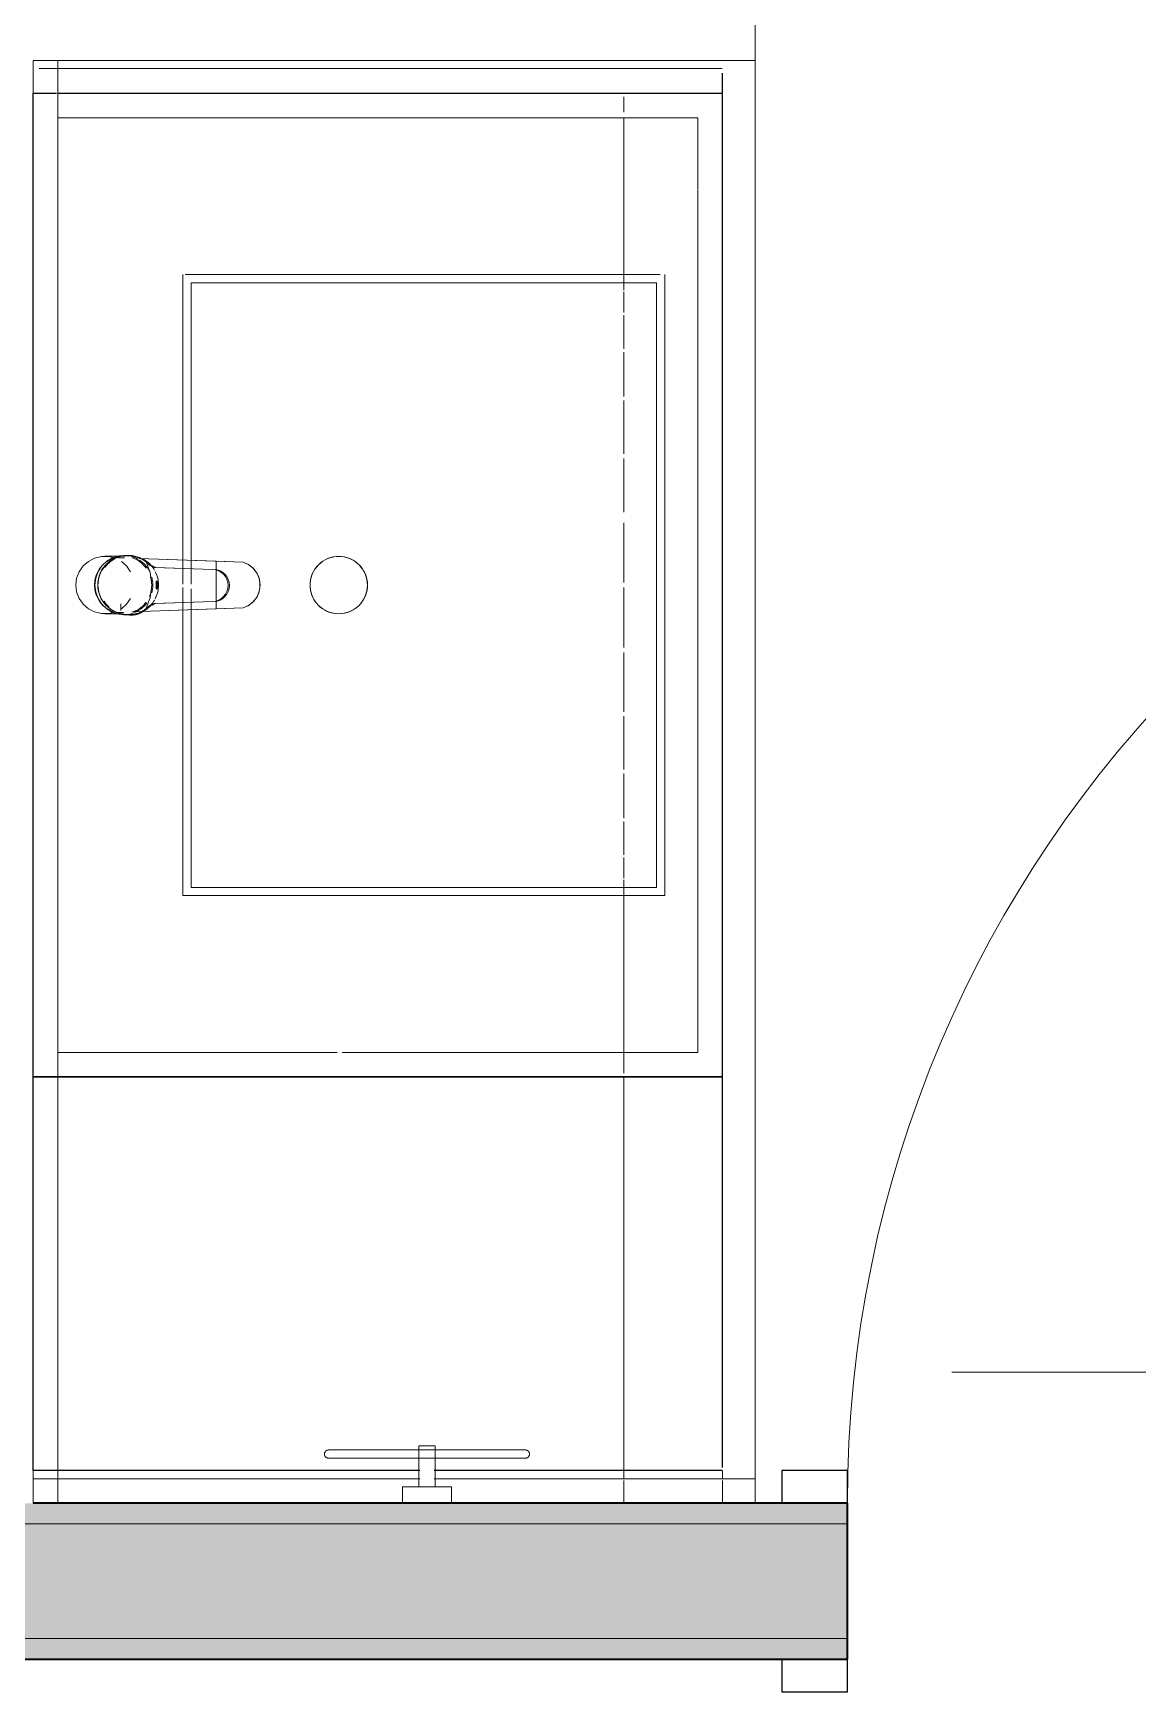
# Model space of a CAD drawing. Header units: inches. Extents: x 6 to 8416, y -388 to 6104.
# Drawn here: x 6441.9 to 6475.6, y 462.4 to 513 of the extents above; entities that cross this region are included whole.
import ezdxf

# ---------------------------------------------------------------- set-up
doc = ezdxf.new("R2010")
doc.units = ezdxf.units.IN
doc.header["$MEASUREMENT"] = 0
doc.linetypes.add('Hidden 1_16_', pattern=[36, 24, -12])
for name, color, linetype, lineweight in [('A-DOOR', 31, 'Continuous', 18), ('A-DOOR-FRAM', 31, 'Continuous', 25), ('A-GENM', 13, 'Continuous', 18), ('A-WALL', 113, 'Continuous', 25), ('A-WALL-PATT', 111, 'Continuous', 35), ('I-WALL', 2, 'Continuous', 25), ('P-SANR-FIXT', 6, 'Continuous', 18), ('Q-CASE', 31, 'Continuous', 18), ('Q-SPCQ', 91, 'Continuous', 18)]:
    doc.layers.add(name, color=color, linetype=linetype, lineweight=lineweight)

# ---------------------------------------------------------------- blocks, each defined once
blk = doc.blocks.new('Unit-Single-Flush-ICC ADA-AM - 36_ x 84_-NR _U-BE _ BED_-6494243-LEVEL 3 - PLAN Copy 1 Copy 1')
at = {"layer": 'A-DOOR'}
for p, q in [((16.25, 38.375), (18, 38.375)), ((16.25, 2.375), (16.25, 38.375)), ((18, 2.375), (18, 38.375)), ((16.25, 2.375), (18, 2.375))]:
    blk.add_line(p, q, dxfattribs=at)
at = {"layer": 'A-DOOR', "lineweight": 9}
blk.add_arc((18, 2.375), 36, 90, 180, dxfattribs=at)
at = {"layer": 'A-DOOR-FRAM'}
for p, q in [((-18, 3.375), (-20, 3.375)), ((-20, 3.375), (-20, 2.375)), ((-18, 2.375), (-18, 3.375)), ((20, 3.375), (18, 3.375)), ((18, 3.375), (18, 2.375)), ((20, 2.375), (20, 3.375)), ((-20, 2.375), (-18, 2.375)), ((18, 2.375), (20, 2.375)), ((-18, -2.375), (-20, -2.375)), ((-20, -2.375), (-20, -3.375)), ((-18, -3.375), (-18, -2.375)), ((20, -2.375), (18, -2.375)), ((18, -2.375), (18, -3.375)), ((20, -3.375), (20, -2.375)), ((-20, -3.375), (-18, -3.375)), ((18, -3.375), (20, -3.375))]:
    blk.add_line(p, q, dxfattribs=at)
at = {"layer": 'A-DOOR-FRAM', "lineweight": 18}
for p, q in [((-18, 3.375), (-20, 3.375)), ((-20, 3.375), (-20, 2.375)), ((-18, 3.375), (-18, 2.375)), ((20, 3.375), (18, 3.375)), ((18, 3.375), (18, 2.375)), ((20, 3.375), (20, 2.375)), ((-20, 2.375), (-18, 2.375)), ((18, 2.375), (20, 2.375)), ((-20, -3.375), (-20, -2.375)), ((-18, -2.375), (-20, -2.375)), ((-18, -3.375), (-18, -2.375)), ((18, -3.375), (18, -2.375)), ((20, -2.375), (18, -2.375)), ((20, -3.375), (20, -2.375)), ((-20, -3.375), (-18, -3.375)), ((18, -3.375), (20, -3.375))]:
    blk.add_line(p, q, dxfattribs=at)
blk = doc.blocks.new('GM BA Vanity-Single - Single Door _ Drawer-Lav Cab _ Apron-ICC ADA-AM - 12_ Drawer_30_ Lav Cab - Parallel-20106568-LEVEL 3 - PLAN Copy 1 Copy 1')
at = {"layer": 'A-GENM'}
for p, q in [((0.75, 0), (0, 0)), ((0, 0), (0, -22)), ((0, -0.75), (0, 0)), ((0, 0), (0.75, 0)), ((44, 0), (0, 0)), ((0, 0), (0, -0.75)), ((0, -0.75), (0, 0)), ((0, 0), (0.698, 0)), ((0.698, 0), (0, 0)), ((0, 0), (0, -0.75)), ((0, 0), (0.698, 0)), ((0, -0.75), (0, 0)), ((0.75, -11.783), (0.75, 0)), ((0.75, 0), (0.75, -0.75)), ((0.75, 0), (44, 0)), ((44, 0), (0.75, 0)), ((0.75, 0), (44, 0)), ((44, -0.75), (44, 0)), ((44, 0), (44, -0.75)), ((44, -0.75), (44, 0)), ((44, 0), (44, -0.75)), ((0, -22), (0, -0.75)), ((0, -0.75), (44, -0.75)), ((0.698, -0.75), (0, -0.75)), ((0, -0.75), (0, -22)), ((0, -22), (0, -0.75)), ((0.75, -0.75), (0.75, -11.783)), ((44, -0.75), (0.75, -0.75)), ((44, -22), (44, -0.75)), ((44, -0.75), (44, -22)), ((18.781, -4.813), (27.246, -4.813)), ((18.781, -19), (18.781, -4.813)), ((27.246, -4.813), (18.781, -4.813)), ((18.781, -4.813), (18.781, -19)), ((27.246, -4.813), (27.475, -4.813)), ((27.475, -4.813), (27.246, -4.813)), ((27.475, -4.813), (27.886, -4.813)), ((27.886, -4.813), (27.475, -4.813)), ((28.031, -4.813), (28.499, -4.813)), ((28.499, -4.813), (28.031, -4.813)), ((28.499, -4.813), (28.754, -4.813)), ((28.754, -4.813), (28.499, -4.813)), ((28.754, -4.813), (37.219, -4.813)), ((37.219, -4.813), (28.754, -4.813)), ((37.219, -4.813), (37.219, -19)), ((37.219, -19), (37.219, -4.813)), ((0.75, -22), (0.75, -12.217)), ((0.75, -12.217), (0.75, -22)), ((37.219, -19), (18.781, -19)), ((18.781, -19), (37.219, -19)), ((0, -22), (0.75, -22)), ((0.75, -22), (0, -22)), ((0, -22), (0.698, -22)), ((0.698, -22), (0, -22)), ((0.75, -22), (44, -22)), ((44, -22), (0.75, -22))]:
    blk.add_line(p, q, dxfattribs=at)
blk = doc.blocks.new('CW BA Var LW - Double Doors _ Apron - AM - W x H x 21_ D - 5 1_2_ Apron-20106589-LEVEL 3 - PLAN Copy 1 Copy 1')
at = {"layer": 'Q-CASE', "lineweight": 9}
for p, q in [((-11.262, 0), (-11.262, -0.75)), ((-11.262, -0.75), (-11.262, 0)), ((-11.262, 0), (18.738, 0)), ((18.738, 0), (-11.262, 0)), ((18.738, 0), (18.738, -0.71)), ((18.738, -0.71), (18.738, 0)), ((-11.262, 0), (-11.262, -0.75)), ((-11.262, -0.75), (-11.262, 0)), ((-11.262, 0), (18.738, 0)), ((18.738, 0), (-11.262, 0)), ((18.738, 0), (18.738, -0.71)), ((18.738, -0.71), (18.738, 0)), ((-11.262, -0.75), (-11.262, -21)), ((-11.262, -21), (-11.262, -0.75)), ((-11.262, -0.75), (-11.262, -18)), ((-11.262, -18), (-11.262, -0.75)), ((-10.512, -0.75), (15.799, -0.75)), ((-10.512, -9.266), (-10.512, -0.75)), ((15.799, -0.75), (-10.512, -0.75)), ((-10.512, -0.75), (-10.512, -9.266)), ((15.808, -0.75), (17.988, -0.75)), ((17.988, -0.75), (15.808, -0.75)), ((17.988, -0.75), (17.988, -20.25)), ((17.988, -20.25), (17.988, -0.75)), ((18.738, -0.75), (18.738, -21)), ((18.738, -21), (18.738, -0.75)), ((18.738, -0.75), (18.738, -18)), ((18.738, -18), (18.738, -0.75)), ((-10.512, -20.25), (-10.512, -9.417)), ((-10.512, -9.417), (-10.512, -20.25)), ((-5.709, -18), (-11.151, -18)), ((-5.709, -18), (-11.151, -18)), ((-5.481, -18), (-5.709, -18)), ((-5.481, -18), (-5.709, -18)), ((-5.25, -18), (-5.465, -18)), ((-5.25, -18), (-5.465, -18)), ((-4.568, -18), (-5.202, -18)), ((-4.568, -18), (-5.202, -18)), ((-3.47, -18), (-4.491, -18)), ((-3.47, -18), (-4.491, -18)), ((-2.01, -18), (-3.367, -18)), ((-2.01, -18), (-3.367, -18)), ((-0.262, -18), (-1.887, -18)), ((-0.262, -18), (-1.887, -18)), ((1.686, -18), (-0.125, -18)), ((1.686, -18), (-0.125, -18)), ((3.664, -18), (1.838, -18)), ((3.664, -18), (1.838, -18)), ((5.638, -18), (3.811, -18)), ((5.638, -18), (3.811, -18)), ((7.6, -18), (5.958, -18)), ((7.6, -18), (5.958, -18)), ((9.362, -18), (7.738, -18)), ((9.362, -18), (7.738, -18)), ((10.842, -18), (9.486, -18)), ((10.842, -18), (9.486, -18)), ((11.966, -18), (10.945, -18)), ((11.966, -18), (10.945, -18)), ((12.677, -18), (12.044, -18)), ((12.677, -18), (12.044, -18)), ((12.94, -18), (12.725, -18)), ((12.94, -18), (12.725, -18)), ((13.185, -18), (12.956, -18)), ((13.185, -18), (12.956, -18)), ((17.988, -18), (13.185, -18)), ((17.988, -18), (13.185, -18)), ((18.627, -18), (18.16, -18)), ((18.627, -18), (18.16, -18)), ((15.782, -20.25), (-10.512, -20.25)), ((-10.512, -20.25), (15.782, -20.25)), ((17.988, -20.25), (15.799, -20.25)), ((15.799, -20.25), (17.988, -20.25)), ((18.738, -21), (-11.262, -21)), ((18.738, -21), (-11.262, -21)), ((-11.262, -21), (18.738, -21))]:
    blk.add_line(p, q, dxfattribs=at)
at = {"layer": 'Q-CASE', "lineweight": 25}
for p, q in [((-11.262, -0.75), (-11.262, 0)), ((-11.262, 0), (18.738, 0)), ((18.738, 0), (18.738, -0.71)), ((-11.262, -21), (-11.262, -0.75)), ((18.738, -0.75), (18.738, -21)), ((18.738, -21), (-11.262, -21))]:
    blk.add_line(p, q, dxfattribs=at)
blk = doc.blocks.new('CW Var Filler - Toe Kick - AM - W x H x 21_ D-V768-LEVEL 3 - PLAN Copy 1 Copy 1')
at = {"layer": 'Q-CASE', "lineweight": 9}
for p, q in [((18.488, -18.004), (19.186, -18.004)), ((19.238, -18.004), (19.488, -18.004)), ((18.488, -21.004), (19.186, -21.004)), ((18.488, -21.004), (19.186, -21.004)), ((19.238, -21.004), (19.488, -21.004)), ((19.238, -21.004), (19.488, -21.004))]:
    blk.add_line(p, q, dxfattribs=at)
blk = doc.blocks.new('CW BA Var LW - Single Door _ Drawer - AM - W x H x 21_ D - 5 1_2_ Top Drawer-2223319-LEVEL 3 - PLAN Copy 1 Copy 1')
at = {"layer": 'Q-CASE', "lineweight": 9}
for p, q in [((6.738, 0), (6.738, -0.75)), ((6.738, -0.75), (6.738, 0)), ((6.738, 0), (18.738, 0)), ((18.738, 0), (6.738, 0)), ((18.738, 0), (18.738, -0.75)), ((18.738, -0.75), (18.738, 0)), ((6.738, 0), (6.738, -0.75)), ((6.738, -0.75), (6.738, 0)), ((6.738, 0), (18.738, 0)), ((18.738, 0), (6.738, 0)), ((18.738, 0), (18.738, -0.75)), ((18.738, -0.75), (18.738, 0)), ((6.738, -0.75), (6.738, -11.783)), ((6.738, -11.783), (6.738, -0.75)), ((6.738, -0.75), (6.738, -11.783)), ((6.738, -11.783), (6.738, -0.75)), ((18.738, -0.75), (18.738, -18)), ((18.738, -18), (18.738, -0.75)), ((18.738, -0.75), (18.738, -21)), ((18.738, -21), (18.738, -0.75)), ((6.738, -12.217), (6.738, -18)), ((6.738, -18), (6.738, -12.217)), ((6.738, -12.217), (6.738, -21)), ((6.738, -21), (6.738, -12.217)), ((18.738, -18), (6.738, -18)), ((18.738, -18), (6.738, -18)), ((18.738, -21), (6.83, -21)), ((18.738, -21), (6.83, -21)), ((6.83, -21), (18.738, -21))]:
    blk.add_line(p, q, dxfattribs=at)
at = {"layer": 'Q-CASE', "lineweight": 25}
for p, q in [((6.738, -0.75), (6.738, 0)), ((6.738, 0), (18.738, 0)), ((18.738, 0), (18.738, -0.75)), ((6.738, -11.783), (6.738, -0.75)), ((18.738, -0.75), (18.738, -21)), ((6.738, -21), (6.738, -12.217)), ((18.738, -21), (6.83, -21))]:
    blk.add_line(p, q, dxfattribs=at)
blk = doc.blocks.new('z Nested-Lav Basin-Rectangular - Rectangular-V769-LEVEL 3 - PLAN Copy 1 Copy 1')
at = {"layer": 'P-SANR-FIXT', "lineweight": 9}
for p, q in [((-9.469, 7.387), (-0.764, 7.387)), ((-9.231, 7.387), (-9.469, 7.387)), ((-9.469, 7.387), (-9.469, -7.301)), ((-8.531, 7.387), (-9.231, 7.387)), ((-9.219, -7.051), (-9.219, 7.137)), ((-9.219, 7.137), (-0.754, 7.137)), ((-9.219, 7.137), (-8.988, 7.137)), ((-8.988, 7.137), (-8.306, 7.137)), ((-7.403, 7.387), (-8.531, 7.387)), ((-8.306, 7.137), (-7.208, 7.137)), ((-5.904, 7.387), (-7.403, 7.387)), ((-7.208, 7.137), (-5.748, 7.137)), ((-4.108, 7.387), (-5.904, 7.387)), ((-5.748, 7.137), (-4, 7.137)), ((-2.107, 7.387), (-4.108, 7.387)), ((-4, 7.137), (-2.051, 7.137)), ((-0.768, 7.387), (-2.107, 7.387)), ((-2.051, 7.137), (-0.759, 7.137)), ((-0.537, 7.387), (-0.768, 7.387)), ((-0.764, 7.387), (-0.534, 7.387)), ((-0.759, 7.137), (-0.528, 7.137)), ((-0.754, 7.137), (-0.525, 7.137)), ((-0.073, 7.387), (-0.537, 7.387)), ((-0.534, 7.387), (-0.073, 7.387)), ((-0.528, 7.137), (-0.114, 7.137)), ((-0.525, 7.137), (-0.114, 7.137)), ((0.031, 7.137), (0.499, 7.137)), ((0.031, 7.137), (0.501, 7.137)), ((0.032, 7.387), (0.508, 7.387)), ((0.51, 7.387), (0.032, 7.387)), ((0.499, 7.137), (0.754, 7.137)), ((0.501, 7.137), (0.759, 7.137)), ((0.508, 7.387), (0.764, 7.387)), ((0.768, 7.387), (0.51, 7.387)), ((0.754, 7.137), (9.219, 7.137)), ((0.759, 7.137), (2.051, 7.137)), ((0.764, 7.387), (9.469, 7.387)), ((2.107, 7.387), (0.768, 7.387)), ((2.051, 7.137), (4, 7.137)), ((4.108, 7.387), (2.107, 7.387)), ((4, 7.137), (5.748, 7.137)), ((5.904, 7.387), (4.108, 7.387)), ((5.748, 7.137), (7.208, 7.137)), ((7.403, 7.387), (5.904, 7.387)), ((7.208, 7.137), (8.306, 7.137)), ((8.531, 7.387), (7.403, 7.387)), ((8.306, 7.137), (8.988, 7.137)), ((9.231, 7.387), (8.531, 7.387)), ((8.988, 7.137), (9.219, 7.137)), ((9.219, 7.137), (9.219, -7.051)), ((9.469, 7.387), (9.231, 7.387)), ((9.469, -7.162), (9.469, 7.314)), ((9.219, -7.051), (-9.219, -7.051)), ((-8.988, -7.051), (-9.219, -7.051)), ((-8.306, -7.051), (-8.988, -7.051)), ((-7.208, -7.051), (-8.306, -7.051)), ((-5.748, -7.051), (-7.208, -7.051)), ((-4, -7.051), (-5.748, -7.051)), ((-2.051, -7.051), (-4, -7.051)), ((0, -7.051), (-2.051, -7.051)), ((2.051, -7.051), (0, -7.051)), ((4, -7.051), (2.051, -7.051)), ((5.748, -7.051), (4, -7.051)), ((7.208, -7.051), (5.748, -7.051)), ((8.306, -7.051), (7.208, -7.051)), ((8.988, -7.051), (8.306, -7.051)), ((9.219, -7.051), (8.988, -7.051)), ((-9.469, -7.301), (-9.231, -7.301)), ((9.469, -7.301), (-9.469, -7.301)), ((-9.231, -7.301), (-8.531, -7.301)), ((-8.531, -7.301), (-7.403, -7.301)), ((-7.403, -7.301), (-5.904, -7.301)), ((-5.904, -7.301), (-4.108, -7.301)), ((-4.108, -7.301), (-2.107, -7.301)), ((-2.107, -7.301), (0, -7.301)), ((0, -7.301), (2.107, -7.301)), ((2.107, -7.301), (4.108, -7.301)), ((4.108, -7.301), (5.904, -7.301)), ((5.904, -7.301), (7.403, -7.301)), ((7.403, -7.301), (8.531, -7.301)), ((8.531, -7.301), (9.231, -7.301)), ((9.231, -7.301), (9.469, -7.301))]:
    blk.add_line(p, q, dxfattribs=at)
at = {"layer": 'P-SANR-FIXT'}
blk.add_circle((0, 2.637), 0.875, dxfattribs=at)
at = {"layer": 'P-SANR-FIXT', "lineweight": 9}
for points in [[(-0.875, 2.637), (-0.875, 2.738), (-0.839, 2.942), (-0.684, 3.211), (-0.447, 3.41), (-0.155, 3.516), (0.155, 3.516), (0.447, 3.41), (0.684, 3.21), (0.839, 2.942), (0.875, 2.738), (0.875, 2.637)], [(-0.67, 3.199), (-0.736, 3.121), (-0.787, 3.032), (-0.822, 2.936)], [(-0.438, 3.394), (-0.526, 3.343), (-0.605, 3.277), (-0.67, 3.199)], [(-0.152, 3.498), (-0.252, 3.481), (-0.349, 3.445), (-0.438, 3.394)], [(0.152, 3.498), (0.052, 3.516), (-0.052, 3.516), (-0.152, 3.498)], [(0.438, 3.394), (0.349, 3.445), (0.252, 3.481), (0.152, 3.498)], [(0.67, 3.199), (0.605, 3.277), (0.526, 3.343), (0.438, 3.394)], [(0.822, 2.936), (0.787, 3.031), (0.736, 3.121), (0.67, 3.199)], [(-0.822, 2.936), (-0.857, 2.84), (-0.875, 2.738), (-0.875, 2.637)], [(-0.875, 2.637), (-0.875, 2.535), (-0.857, 2.433), (-0.822, 2.337)], [(0.875, 2.637), (0.875, 2.535), (0.839, 2.331), (0.684, 2.063), (0.447, 1.863), (0.155, 1.757), (-0.155, 1.757), (-0.447, 1.863), (-0.684, 2.062), (-0.839, 2.331), (-0.875, 2.535), (-0.875, 2.637)], [(0.875, 2.637), (0.875, 2.738), (0.857, 2.84), (0.822, 2.936)], [(0.822, 2.337), (0.857, 2.433), (0.875, 2.535), (0.875, 2.637)], [(-0.822, 2.337), (-0.787, 2.242), (-0.736, 2.152), (-0.67, 2.074)], [(-0.67, 2.074), (-0.605, 1.996), (-0.526, 1.93), (-0.438, 1.879)], [(0.438, 1.879), (0.526, 1.93), (0.605, 1.996), (0.67, 2.074)], [(0.67, 2.074), (0.736, 2.152), (0.787, 2.242), (0.822, 2.337)], [(-0.438, 1.879), (-0.349, 1.828), (-0.252, 1.793), (-0.152, 1.775)], [(-0.152, 1.775), (-0.052, 1.757), (0.052, 1.757), (0.152, 1.775)], [(0.152, 1.775), (0.252, 1.793), (0.349, 1.828), (0.438, 1.879)]]:
    blk.add_open_spline(points, degree=3, dxfattribs=at)
blk = doc.blocks.new('z Nested-Faucet-BA-Sngl Handle - Faucet-V676-LEVEL 3 - PLAN Copy 1 Copy 1')
at = {"layer": 'P-SANR-FIXT'}
for p, q in [((-0.878, 1.628), (-0.878, 1.072)), ((-0.586, 1.721), (-0.73, 1.571)), ((0.878, 1.072), (0.878, 1.628)), ((-0.892, 1.197), (-0.904, 1.059)), ((-0.904, 1.059), (-0.904, 0.911)), ((-0.904, 1.059), (-0.901, 0.993)), ((-0.837, 1.3), (-0.837, 1.146)), ((-0.837, 1.146), (-0.837, 1.058)), ((-0.837, 1.058), (-0.829, 1.058)), ((-0.829, 1.058), (-0.837, 1.058)), ((-0.772, 1.146), (-0.57, 1.146)), ((-0.723, 1.126), (-0.582, 0.966)), ((0.582, 0.966), (0.723, 1.126)), ((0.828, 1.029), (0.835, 1.214)), ((0.836, 1.232), (0.832, 1.146)), ((0.836, 1.232), (0.85, 1.232)), ((0.85, 1.232), (0.836, 1.232)), ((0.85, 1.3), (0.85, 1.232)), ((0.85, 1.232), (0.85, 1.3)), ((0.904, 1.059), (0.892, 1.197)), ((0.901, 0.993), (0.904, 1.059)), ((0.904, 0.911), (0.904, 1.059)), ((-0.913, 0.847), (-0.913, 0.806)), ((-0.82, 0.808), (-0.697, -2.584)), ((-0.727, -1.767), (-0.82, 0.808)), ((-0.582, 0.966), (-0.408, 0.845)), ((0.408, 0.845), (0.582, 0.966)), ((0.697, -2.591), (0.812, 0.587)), ((0.812, 0.587), (0.727, -1.767)), ((0.89, 0.926), (0.89, 0.966)), ((-0.567, 0.126), (-0.5, -1.664)), ((-0.567, 0.085), (-0.567, 0.126)), ((-0.502, -1.664), (-0.567, 0.085)), ((-0.118, 0.06), (-0.118, 0.019)), ((-0.118, 0.019), (0.118, 0.019)), ((-0.118, 0.019), (0.118, 0.019)), ((0.118, 0.019), (0.118, 0.06)), ((0.476, -1.663), (0.538, 0.119)), ((0.538, 0.078), (0.477, -1.663)), ((0.538, 0.078), (0.538, 0.119)), ((0.608, 0.226), (0.608, 0.267)), ((-0.697, -2.584), (-0.727, -1.767)), ((-0.727, -1.767), (0.727, -1.767)), ((0.727, -1.767), (0.697, -2.591))]:
    blk.add_line(p, q, dxfattribs=at)
at = {"layer": 'P-SANR-FIXT', "flags": 128}
for points in [[(0, 2.513), (-0.21, 2.488), (-0.408, 2.412), (-0.582, 2.291), (-0.723, 2.131), (-0.821, 1.942), (-0.872, 1.735), (-0.872, 1.522), (-0.83, 1.338)], [(0.83, 1.338), (0.872, 1.522), (0.872, 1.735), (0.821, 1.942), (0.723, 2.131), (0.582, 2.291), (0.408, 2.412), (0.21, 2.488), (0, 2.513)], [(-0.74, 0.375), (-0.843, 0.574), (-0.897, 0.793), (-0.898, 1.019), (-0.846, 1.238), (-0.745, 1.438), (-0.601, 1.607), (-0.421, 1.736), (-0.217, 1.816), (0, 1.844)], [(-0.73, 1.571), (-0.834, 1.393), (-0.892, 1.197)], [(0, 1.929), (-0.211, 1.905), (-0.41, 1.834), (-0.586, 1.721)], [(0.892, 1.197), (0.834, 1.393), (0.73, 1.571), (0.586, 1.721), (0.41, 1.834), (0.211, 1.905), (0, 1.929)], [(0, 1.844), (0.217, 1.816), (0.421, 1.736), (0.601, 1.607), (0.745, 1.438), (0.846, 1.238), (0.898, 1.019), (0.897, 0.793), (0.843, 0.574), (0.74, 0.375)], [(0, 0.193), (-0.375, 0.243), (-0.74, 0.375)], [(0.74, 0.375), (0.38, 0.244), (0, 0.193)], [(-0.697, -2.584), (-0.622, -2.753), (-0.506, -2.898), (-0.358, -3.009), (-0.187, -3.079), (-0.003, -3.103), (0.181, -3.081), (0.353, -3.013), (0.503, -2.903), (0.62, -2.76), (0.697, -2.591)], [(-0.53, -2.874), (-0.63, -2.738), (-0.697, -2.584)], [(0.527, -2.879), (0.397, -2.987), (0.246, -3.061), (0.081, -3.099), (-0.087, -3.098), (-0.251, -3.059), (-0.401, -2.982), (-0.53, -2.874)], [(0.697, -2.591), (0.628, -2.745), (0.527, -2.879)]]:
    blk.add_lwpolyline(points, dxfattribs=at)
at = {"layer": 'P-SANR-FIXT'}
for centre, major_axis, ratio, start_param, end_param in [((0, 1.072), (0.878, 0), 0.992546, 1.570796, 2.827433), ((0, 1.072), (-0.878, 0), 0.992546, 4.712389, 5.969026), ((0.006, 0.973), (0.888, 0), 0.981627, 0.933909, 2.665692), ((0.006, 0.932), (0.888, 0), 0.981627, 2.170897, 2.418294), ((0, 1.072), (0.878, 0), 0.992546, 0.314159, 1.570796), ((0, 1.072), (0.878, 0), 0.992546, 0.314159, 1.570796), ((0.011, 0.98), (0.879, 0), 0.981627, 0.042013, 0.933909), ((0.011, 0.939), (0.879, 0), 0.981627, 0.710935, 0.933909), ((0.254, 0.847), (1.168, 0), 0.981627, 2.665692, 3.178986), ((0.011, 0.939), (0.879, 0), 0.981627, 0.487961, 0.710935), ((-0.314, 0.966), (1.204, 0), 0.981627, 5.996826, 6.325199), ((0, 1.072), (0.878, 0), 0.992546, 6.230844, 6.449596), ((0.254, 0.806), (1.168, 0), 0.981627, 2.964137, 3.178986), ((-0.322, 0.826), (0.591, 0), 0.981627, 3.178986, 3.714688), ((-0.322, 0.785), (0.591, 0), 0.981627, 3.178986, 3.714688), ((0, 1.061), (0.904, 0), 0.992546, 3.217646, 3.715894), ((0.566, 1.388), (1.648, 0), 0.981627, 3.714688, 3.860385), ((0, 1.072), (0.878, 0), 0.992546, 3.551057, 4.075712), ((0, 1.072), (0.878, 0), 0.992546, 3.551057, 4.075712), ((0, 1.061), (0.904, 0), 0.992546, 3.750335, 4.060308), ((0, 1.061), (0.904, 0), 0.992546, 5.210637, 5.708884), ((0, 1.072), (0.878, 0), 0.992546, 5.340708, 5.969026), ((0, 1.072), (0.878, 0), 0.992546, 5.340708, 5.969026), ((0.057, 0.859), (0.817, 0), 0.981627, 5.452534, 5.996826), ((0.057, 0.818), (0.817, 0), 0.981627, 5.452534, 5.996826), ((0, 1.061), (0.904, 0), 0.992546, 5.760739, 5.987105), ((-0.314, 0.926), (1.204, 0), 0.981627, 5.996826, 6.161012), ((-0.314, 0.926), (-1.204, 0), 0.981627, 3.01942, 3.141593), ((-0.314, 0.926), (1.204, 0), 0.981627, 0, 0.042013), ((0.566, 1.348), (1.648, 0), 0.981627, 3.714688, 3.787537), ((0.566, 1.348), (1.648, 0), 0.981627, 3.787537, 3.860385), ((0, 0.89), (0.904, 0), 0.992546, 3.752746, 4.180072), ((-1.05, 0), (0.5, 0), 0.981627, 0.402972, 0.718792), ((-1.05, -0.04), (0.5, 0), 0.981627, 0.258592, 0.718792), ((-1.05, 0), (0.5, 0), 0.981627, 0.258592, 0.402972), ((0, 0.89), (0.904, 0), 0.992546, 4.232568, 4.712389), ((0, 1.072), (0.878, 0), 0.992546, 4.304525, 4.702797), ((0, 1.072), (0.878, 0), 0.992546, 4.304525, 4.702797), ((0, 1.061), (0.904, 0), 0.992546, 4.44211, 4.712389), ((0, 1.061), (-0.904, 0), 0.992546, 1.570796, 1.844377), ((0, 0.89), (0.904, 0), 0.992546, 4.712389, 5.19221), ((0, 1.072), (0.878, 0), 0.992546, 4.721981, 5.021918), ((0, 1.072), (0.878, 0), 0.992546, 4.721981, 5.021918), ((0, 0.89), (0.904, 0), 0.992546, 5.234976, 5.672032), ((1.193, -0.131), (0.689, 0), 0.981627, 2.584339, 2.826182), ((1.193, -0.091), (0.689, 0), 0.981627, 2.708663, 2.826182), ((1.193, -0.091), (0.689, 0), 0.981627, 2.584339, 2.708663), ((-0.012, -1.647), (0.488, 0), 0.981627, 3.17816, 6.248991), ((-0.012, -1.687), (0.488, 0), 0.981627, 3.17816, 6.248991)]:
    blk.add_ellipse(centre, major_axis=major_axis, ratio=ratio, start_param=start_param, end_param=end_param, dxfattribs=at)
for points, knots in [([(0, 0.067), (-0.018, 0.067), (-0.044, 0.067), (-0.074, 0.067), (-0.096, 0.066), (-0.114, 0.064), (-0.118, 0.062), (-0.118, 0.06)], [0, 0, 0, 0, 0.285714, 0.428571, 0.571429, 0.785714, 1, 1, 1, 1]), ([(-0.118, 0.06), (-0.118, 0.058), (-0.11, 0.053), (-0.079, 0.044), (-0.04, 0.039), (-0.014, 0.038), (0, 0.038)], [0, 0, 0, 0, 0.285714, 0.571429, 0.785714, 1, 1, 1, 1]), ([(0.118, 0.06), (0.118, 0.062), (0.112, 0.065), (0.093, 0.066), (0.071, 0.067), (0.04, 0.067), (0.013, 0.067), (0, 0.067)], [0, 0, 0, 0, 0.285714, 0.428571, 0.571429, 0.785714, 1, 1, 1, 1]), ([(0, 0.038), (0.018, 0.038), (0.044, 0.039), (0.075, 0.044), (0.096, 0.049), (0.114, 0.055), (0.118, 0.058), (0.118, 0.06)], [0, 0, 0, 0, 0.285714, 0.428571, 0.571429, 0.785714, 1, 1, 1, 1])]:
    blk.add_open_spline(points, degree=3, knots=knots, dxfattribs=at)
blk = doc.blocks.new('CW Var Filler - AM - W x H x 21_ D-7234812-LEVEL 3 - PLAN Copy 1 Copy 1')
at = {"layer": 'Q-CASE', "lineweight": 9}
for p, q in [((18.613, 0), (18.613, -0.71)), ((18.613, -0.71), (18.613, 0)), ((18.613, 0), (19.363, 0)), ((19.363, 0), (18.613, 0)), ((19.363, -0.177), (19.363, -0.75)), ((19.363, -0.177), (19.363, -0.75)), ((18.613, -0.75), (18.613, -18)), ((18.613, -21), (18.613, -0.75)), ((19.363, -0.75), (19.363, -21)), ((19.363, -0.75), (19.363, -21)), ((18.613, -18), (18.613, -21)), ((19.218, -21), (18.613, -21)), ((19.218, -21), (18.613, -21)), ((18.613, -21.004), (19.22, -21.004)), ((18.613, -21.004), (19.22, -21.004))]:
    blk.add_line(p, q, dxfattribs=at)
blk = doc.blocks.new('SE BA Towel Ring-AM - 6_ Dia_ x 1 3_4_ D_ 52_ AFF-V1414-LEVEL 3 - PLAN Copy 1 Copy 1')
at = {"layer": 'Q-SPCQ'}
for p, q in [((-0.75, 0), (-0.75, -0.5)), ((-0.75, 0), (0, 0)), ((-0.75, -0.5), (0, -0.5)), ((-0.25, -0.5), (-0.25, -1.75)), ((-0.25, -0.5), (0, -0.5)), ((0, 0), (0.75, 0)), ((0, -0.5), (0.25, -0.5)), ((0, -0.5), (0.75, -0.5)), ((0.25, -1.75), (0.25, -0.5)), ((0.75, -0.5), (0.75, 0)), ((0, -1.75), (-0.25, -1.75)), ((0.25, -1.75), (0, -1.75))]:
    blk.add_line(p, q, dxfattribs=at)
at = {"layer": 'Q-SPCQ', "flags": 128}
for points in [[(-3.125, -1.5), (-3.125, -1.495), (-3.125, -1.49), (-3.124, -1.485), (-3.123, -1.48), (-3.122, -1.475), (-3.121, -1.47), (-3.12, -1.465), (-3.119, -1.461), (-3.117, -1.456), (-3.115, -1.451), (-3.113, -1.447), (-3.111, -1.442), (-3.108, -1.438), (-3.106, -1.434), (-3.103, -1.429), (-3.1, -1.425), (-3.097, -1.421), (-3.094, -1.418), (-3.091, -1.414), (-3.087, -1.41), (-3.083, -1.407), (-3.08, -1.404), (-3.076, -1.401), (-3.072, -1.398), (-3.068, -1.395), (-3.063, -1.392), (-3.059, -1.39), (-3.054, -1.388), (-3.05, -1.385), (-3.045, -1.384), (-3.041, -1.382), (-3.036, -1.38), (-3.031, -1.379), (-3.026, -1.378), (-3.021, -1.377), (-3.016, -1.376), (-3.011, -1.376), (-3.006, -1.375), (-3.001, -1.375), (-3, -1.375)], [(-3, -1.625), (-3.005, -1.625), (-3.01, -1.625), (-3.015, -1.624), (-3.02, -1.623), (-3.025, -1.622), (-3.03, -1.621), (-3.035, -1.62), (-3.039, -1.619), (-3.044, -1.617), (-3.049, -1.615), (-3.053, -1.613), (-3.058, -1.611), (-3.062, -1.608), (-3.066, -1.606), (-3.071, -1.603), (-3.075, -1.6), (-3.079, -1.597), (-3.082, -1.594), (-3.086, -1.591), (-3.09, -1.587), (-3.093, -1.583), (-3.096, -1.58), (-3.099, -1.576), (-3.102, -1.572), (-3.105, -1.568), (-3.108, -1.563), (-3.11, -1.559), (-3.112, -1.554), (-3.115, -1.55), (-3.116, -1.545), (-3.118, -1.541), (-3.12, -1.536), (-3.121, -1.531), (-3.122, -1.526), (-3.123, -1.521), (-3.124, -1.516), (-3.124, -1.511), (-3.125, -1.506), (-3.125, -1.501), (-3.125, -1.5)], [(-3, -1.375), (-2.998, -1.375), (-2.99, -1.375), (-2.978, -1.375), (-2.962, -1.375), (-2.94, -1.375), (-2.914, -1.375), (-2.883, -1.375), (-2.848, -1.375), (-2.808, -1.375), (-2.763, -1.375), (-2.714, -1.375), (-2.661, -1.375), (-2.603, -1.375), (-2.542, -1.375), (-2.476, -1.375), (-2.406, -1.375), (-2.333, -1.375), (-2.255, -1.375), (-2.175, -1.375), (-2.09, -1.375), (-2.002, -1.375), (-1.911, -1.375), (-1.817, -1.375), (-1.721, -1.375), (-1.621, -1.375), (-1.519, -1.375), (-1.414, -1.375), (-1.307, -1.375), (-1.198, -1.375), (-1.087, -1.375), (-0.974, -1.375), (-0.86, -1.375), (-0.745, -1.375), (-0.628, -1.375), (-0.51, -1.375), (-0.391, -1.375), (-0.272, -1.375)], [(3, -1.375), (2.998, -1.375), (2.99, -1.375), (2.978, -1.375), (2.962, -1.375), (2.94, -1.375), (2.914, -1.375), (2.883, -1.375), (2.848, -1.375), (2.808, -1.375), (2.763, -1.375), (2.714, -1.375), (2.661, -1.375), (2.603, -1.375), (2.542, -1.375), (2.476, -1.375), (2.406, -1.375), (2.333, -1.375), (2.255, -1.375), (2.175, -1.375), (2.09, -1.375), (2.002, -1.375), (1.911, -1.375), (1.817, -1.375), (1.721, -1.375), (1.621, -1.375), (1.519, -1.375), (1.414, -1.375), (1.307, -1.375), (1.198, -1.375), (1.087, -1.375), (0.974, -1.375), (0.86, -1.375), (0.745, -1.375), (0.628, -1.375), (0.51, -1.375), (0.391, -1.375), (0.272, -1.375), (0.152, -1.375), (0.032, -1.375), (-0.088, -1.375), (-0.207, -1.375), (-0.327, -1.375), (-0.446, -1.375), (-0.564, -1.375), (-0.682, -1.375), (-0.798, -1.375), (-0.913, -1.375), (-1.026, -1.375), (-1.138, -1.375), (-1.248, -1.375), (-1.357, -1.375), (-1.462, -1.375), (-1.566, -1.375), (-1.667, -1.375), (-1.766, -1.375), (-1.861, -1.375), (-1.954, -1.375), (-2.043, -1.375), (-2.129, -1.375), (-2.212, -1.375), (-2.291, -1.375), (-2.367, -1.375), (-2.439, -1.375), (-2.507, -1.375), (-2.571, -1.375), (-2.63, -1.375), (-2.686, -1.375), (-2.737, -1.375), (-2.784, -1.375), (-2.827, -1.375), (-2.865, -1.375), (-2.898, -1.375), (-2.927, -1.375), (-2.951, -1.375), (-2.97, -1.375), (-2.985, -1.375), (-2.994, -1.375), (-2.999, -1.375), (-3, -1.375)], [(0.207, -1.375), (0.327, -1.375), (0.446, -1.375), (0.564, -1.375), (0.682, -1.375), (0.798, -1.375), (0.913, -1.375), (1.026, -1.375), (1.138, -1.375), (1.248, -1.375), (1.357, -1.375), (1.462, -1.375), (1.566, -1.375), (1.667, -1.375), (1.766, -1.375), (1.861, -1.375), (1.954, -1.375), (2.043, -1.375), (2.129, -1.375), (2.212, -1.375), (2.291, -1.375), (2.367, -1.375), (2.439, -1.375), (2.507, -1.375), (2.571, -1.375), (2.63, -1.375), (2.686, -1.375), (2.737, -1.375), (2.784, -1.375), (2.827, -1.375), (2.865, -1.375), (2.898, -1.375), (2.927, -1.375), (2.951, -1.375), (2.97, -1.375), (2.985, -1.375), (2.994, -1.375), (2.999, -1.375), (3, -1.375)], [(3, -1.375), (3.005, -1.375), (3.01, -1.375), (3.015, -1.376), (3.02, -1.377), (3.025, -1.378), (3.03, -1.379), (3.035, -1.38), (3.039, -1.381), (3.044, -1.383), (3.049, -1.385), (3.053, -1.387), (3.058, -1.389), (3.062, -1.392), (3.066, -1.394), (3.071, -1.397), (3.075, -1.4), (3.079, -1.403), (3.082, -1.406), (3.086, -1.409), (3.09, -1.413), (3.093, -1.417), (3.096, -1.42), (3.099, -1.424), (3.102, -1.428), (3.105, -1.432), (3.108, -1.437), (3.11, -1.441), (3.112, -1.446), (3.115, -1.45), (3.116, -1.455), (3.118, -1.459), (3.12, -1.464), (3.121, -1.469), (3.122, -1.474), (3.123, -1.479), (3.124, -1.484), (3.124, -1.489), (3.125, -1.494), (3.125, -1.499), (3.125, -1.5)], [(3.125, -1.5), (3.125, -1.505), (3.125, -1.51), (3.124, -1.515), (3.123, -1.52), (3.122, -1.525), (3.121, -1.53), (3.12, -1.535), (3.119, -1.539), (3.117, -1.544), (3.115, -1.549), (3.113, -1.553), (3.111, -1.558), (3.108, -1.562), (3.106, -1.566), (3.103, -1.571), (3.1, -1.575), (3.097, -1.579), (3.094, -1.582), (3.091, -1.586), (3.087, -1.59), (3.083, -1.593), (3.08, -1.596), (3.076, -1.599), (3.072, -1.602), (3.068, -1.605), (3.063, -1.608), (3.059, -1.61), (3.054, -1.612), (3.05, -1.615), (3.045, -1.616), (3.041, -1.618), (3.036, -1.62), (3.031, -1.621), (3.026, -1.622), (3.021, -1.623), (3.016, -1.624), (3.011, -1.624), (3.006, -1.625), (3.001, -1.625), (3, -1.625)], [(-0.207, -1.625), (-0.327, -1.625), (-0.446, -1.625), (-0.564, -1.625), (-0.682, -1.625), (-0.798, -1.625), (-0.913, -1.625), (-1.026, -1.625), (-1.138, -1.625), (-1.248, -1.625), (-1.357, -1.625), (-1.462, -1.625), (-1.566, -1.625), (-1.667, -1.625), (-1.766, -1.625), (-1.861, -1.625), (-1.954, -1.625), (-2.043, -1.625), (-2.129, -1.625), (-2.212, -1.625), (-2.291, -1.625), (-2.367, -1.625), (-2.439, -1.625), (-2.507, -1.625), (-2.571, -1.625), (-2.63, -1.625), (-2.686, -1.625), (-2.737, -1.625), (-2.784, -1.625), (-2.827, -1.625), (-2.865, -1.625), (-2.898, -1.625), (-2.927, -1.625), (-2.951, -1.625), (-2.97, -1.625), (-2.985, -1.625), (-2.994, -1.625), (-2.999, -1.625), (-3, -1.625)], [(-3, -1.625), (-2.998, -1.625), (-2.99, -1.625), (-2.978, -1.625), (-2.962, -1.625), (-2.94, -1.625), (-2.914, -1.625), (-2.883, -1.625), (-2.848, -1.625), (-2.808, -1.625), (-2.763, -1.625), (-2.714, -1.625), (-2.661, -1.625), (-2.603, -1.625), (-2.542, -1.625), (-2.476, -1.625), (-2.406, -1.625), (-2.333, -1.625), (-2.255, -1.625), (-2.175, -1.625), (-2.09, -1.625), (-2.002, -1.625), (-1.911, -1.625), (-1.817, -1.625), (-1.721, -1.625), (-1.621, -1.625), (-1.519, -1.625), (-1.414, -1.625), (-1.307, -1.625), (-1.198, -1.625), (-1.087, -1.625), (-0.974, -1.625), (-0.86, -1.625), (-0.745, -1.625), (-0.628, -1.625), (-0.51, -1.625), (-0.391, -1.625), (-0.272, -1.625), (-0.152, -1.625), (-0.032, -1.625), (0.088, -1.625), (0.207, -1.625), (0.327, -1.625), (0.446, -1.625), (0.564, -1.625), (0.682, -1.625), (0.798, -1.625), (0.913, -1.625), (1.026, -1.625), (1.138, -1.625), (1.248, -1.625), (1.357, -1.625), (1.462, -1.625), (1.566, -1.625), (1.667, -1.625), (1.766, -1.625), (1.861, -1.625), (1.954, -1.625), (2.043, -1.625), (2.129, -1.625), (2.212, -1.625), (2.291, -1.625), (2.367, -1.625), (2.439, -1.625), (2.507, -1.625), (2.571, -1.625), (2.63, -1.625), (2.686, -1.625), (2.737, -1.625), (2.784, -1.625), (2.827, -1.625), (2.865, -1.625), (2.898, -1.625), (2.927, -1.625), (2.951, -1.625), (2.97, -1.625), (2.985, -1.625), (2.994, -1.625), (2.999, -1.625), (3, -1.625)], [(3, -1.625), (2.998, -1.625), (2.99, -1.625), (2.978, -1.625), (2.962, -1.625), (2.94, -1.625), (2.914, -1.625), (2.883, -1.625), (2.848, -1.625), (2.808, -1.625), (2.763, -1.625), (2.714, -1.625), (2.661, -1.625), (2.603, -1.625), (2.542, -1.625), (2.476, -1.625), (2.406, -1.625), (2.333, -1.625), (2.255, -1.625), (2.175, -1.625), (2.09, -1.625), (2.002, -1.625), (1.911, -1.625), (1.817, -1.625), (1.721, -1.625), (1.621, -1.625), (1.519, -1.625), (1.414, -1.625), (1.307, -1.625), (1.198, -1.625), (1.087, -1.625), (0.974, -1.625), (0.86, -1.625), (0.745, -1.625), (0.628, -1.625), (0.51, -1.625), (0.391, -1.625), (0.272, -1.625)]]:
    blk.add_lwpolyline(points, dxfattribs=at)
blk = doc.blocks.new('z Nested-Clearance-Plumbing-AM - Clearance-2223332-LEVEL 3 - PLAN Copy 1 Copy 1')
at = {"layer": 'A-GENM', "linetype": 'Hidden 1_16_', "lineweight": 9}
for p, q in [((-15, -48), (-15, 0)), ((-15, 0), (15, 0)), ((15, 0), (15, -48)), ((15, -48), (-15, -48))]:
    blk.add_line(p, q, dxfattribs=at)

msp = doc.modelspace()

# ---------------------------------------------------------------- hatches: boundary and pattern name
at = {"layer": 'A-WALL-PATT', "lineweight": 25, "transparency": 33554560}
h = msp.add_hatch(color=10, dxfattribs=at)
h.paths.add_polyline_path([(6537.66533733, 467.56077679), (6537.66533733, 468.18577679), (6515.04033733, 468.18577679), (6515.04033733, 467.56077679), (6535.53803685, 467.56077679)])
h.paths.add_polyline_path([(6502.72720904, 467.56077679), (6511.54033733, 467.56077679), (6511.54033733, 468.18577679), (6502.72720904, 468.18577679)])
h.paths.add_polyline_path([(6466.72720904, 467.56077679), (6466.72720904, 468.18577679), (6441.29033733, 468.18577679), (6441.29033733, 467.56077679)])
h.paths.add_polyline_path([(6435.79033733, 467.56077679), (6435.79033733, 468.18577679), (6406.91533733, 468.18577679), (6406.91533733, 467.56077679), (6434.31053685, 467.56077679)])
h.paths.add_polyline_path([(6370.91533733, 467.56077679), (6370.91533733, 468.18577679), (6365.04033733, 468.18577679), (6365.04033733, 467.56077679), (6366.82553685, 467.56077679)])
h.paths.add_polyline_path([(6361.54033733, 467.56077679), (6361.54033733, 468.18577679), (6336.29033733, 468.18577679), (6336.29033733, 467.56077679)])
at = {"layer": 'A-WALL-PATT', "transparency": 33554560}
h = msp.add_hatch(color=10, dxfattribs=at)
h.paths.add_polyline_path([(6537.66533733, 463.43577679), (6537.66533733, 464.06077679), (6511.04033733, 464.06077679), (6511.04033733, 463.43577679), (6535.53803685, 463.43577679)])
h.paths.add_polyline_path([(6506.91533733, 463.43577679), (6507.54033733, 463.43577679), (6507.54033733, 464.06077679), (6502.72720904, 464.06077679), (6502.72720904, 463.43577679)])
h.paths.add_polyline_path([(6466.72720904, 463.43577679), (6466.72720904, 464.06077679), (6406.91533733, 464.06077679), (6406.91533733, 463.43577679), (6434.31053685, 463.43577679)])
h.paths.add_polyline_path([(6366.82553685, 463.43577679), (6370.91533733, 463.43577679), (6370.91533733, 464.06077679), (6332.16533733, 464.06077679), (6332.16533733, 463.43577679)])
at = {"layer": 'I-WALL', "transparency": 33554560}
h = msp.add_hatch(color=10, dxfattribs=at)
h.paths.add_polyline_path([(6535.53803685, 464.06077679), (6537.66533733, 464.06077679), (6537.66533733, 467.56077679), (6502.72720904, 467.56077679), (6502.72720904, 464.06077679), (6518.66678685, 464.06077679)])
h.paths.add_polyline_path([(6466.72720904, 464.06077679), (6466.72720904, 467.56077679), (6406.91533733, 467.56077679), (6406.91533733, 464.06077679), (6434.31053685, 464.06077679)])
h.paths.add_polyline_path([(6370.91533733, 464.06077679), (6370.91533733, 467.56077679), (6332.79033733, 467.56077679), (6332.79033733, 464.06077679), (6366.82553685, 464.06077679)])

# ---------------------------------------------------------------- linework, layer by layer
at = {"layer": 'A-WALL', "lineweight": 9}
for p, q in [((6441.29033733, 467.56077679), (6466.72720904, 467.56077679)), ((6406.91533733, 464.06077679), (6466.72720904, 464.06077679))]:
    msp.add_line(p, q, dxfattribs=at)
at = {"layer": 'I-WALL', "lineweight": 35}
for p, q in [((6466.72720904, 468.18577679), (6441.91533733, 468.18577679)), ((6466.72720904, 463.43577679), (6466.72720904, 468.18577679)), ((6406.91533733, 463.43577679), (6466.72720904, 463.43577679))]:
    msp.add_line(p, q, dxfattribs=at)

# ---------------------------------------------------------------- block references
at = {"layer": 'A-DOOR'}
msp.add_blockref('Unit-Single-Flush-ICC ADA-AM - 36_ x 84_-NR _U-BE _ BED_-6494243-LEVEL 3 - PLAN Copy 1 Copy 1', (6484.72720904, 465.81077679), dxfattribs=at)
at = {"layer": 'A-GENM', "linetype": 'Hidden 1_16_', "lineweight": 9, "rotation": 180}
msp.add_blockref('z Nested-Clearance-Plumbing-AM - Clearance-2223332-LEVEL 3 - PLAN Copy 1 Copy 1', (6478.91533733, 472.18577679), dxfattribs=at)
at = {"layer": 'A-GENM', "rotation": 89.99999999999825}
msp.add_blockref('GM BA Vanity-Single - Single Door _ Drawer-Lav Cab _ Apron-ICC ADA-AM - 12_ Drawer_30_ Lav Cab - Parallel-20106568-LEVEL 3 - PLAN Copy 1 Copy 1', (6441.91533733, 468.18577679), dxfattribs=at)
at = {"layer": 'P-SANR-FIXT', "rotation": 89.99999999999807}
for name, p in [('z Nested-Lav Basin-Rectangular - Rectangular-V769-LEVEL 3 - PLAN Copy 1 Copy 1', (6453.86441021, 496.18577679)), ('z Nested-Faucet-BA-Sngl Handle - Faucet-V676-LEVEL 3 - PLAN Copy 1 Copy 1', (6445.72783733, 496.18577679))]:
    msp.add_blockref(name, p, dxfattribs=at)
at = {"layer": 'Q-CASE', "rotation": 89.99999999999825}
for name, p in [('CW Var Filler - AM - W x H x 21_ D-7234812-LEVEL 3 - PLAN Copy 1 Copy 1', (6441.91533733, 492.57307187)), ('CW BA Var LW - Double Doors _ Apron - AM - W x H x 21_ D - 5 1_2_ Apron-20106589-LEVEL 3 - PLAN Copy 1 Copy 1', (6441.91533733, 492.44807187)), ('CW BA Var LW - Single Door _ Drawer - AM - W x H x 21_ D - 5 1_2_ Top Drawer-2223319-LEVEL 3 - PLAN Copy 1 Copy 1', (6441.91533733, 462.44807187)), ('CW Var Filler - Toe Kick - AM - W x H x 21_ D-V768-LEVEL 3 - PLAN Copy 1 Copy 1', (6441.91533733, 449.69807187))]:
    msp.add_blockref(name, p, dxfattribs=at)
at = {"layer": 'Q-SPCQ', "rotation": 180}
msp.add_blockref('SE BA Towel Ring-AM - 6_ Dia_ x 1 3_4_ D_ 52_ AFF-V1414-LEVEL 3 - PLAN Copy 1 Copy 1', (6453.91533733, 468.18577679), dxfattribs=at)

doc.saveas('drawing.dxf')
